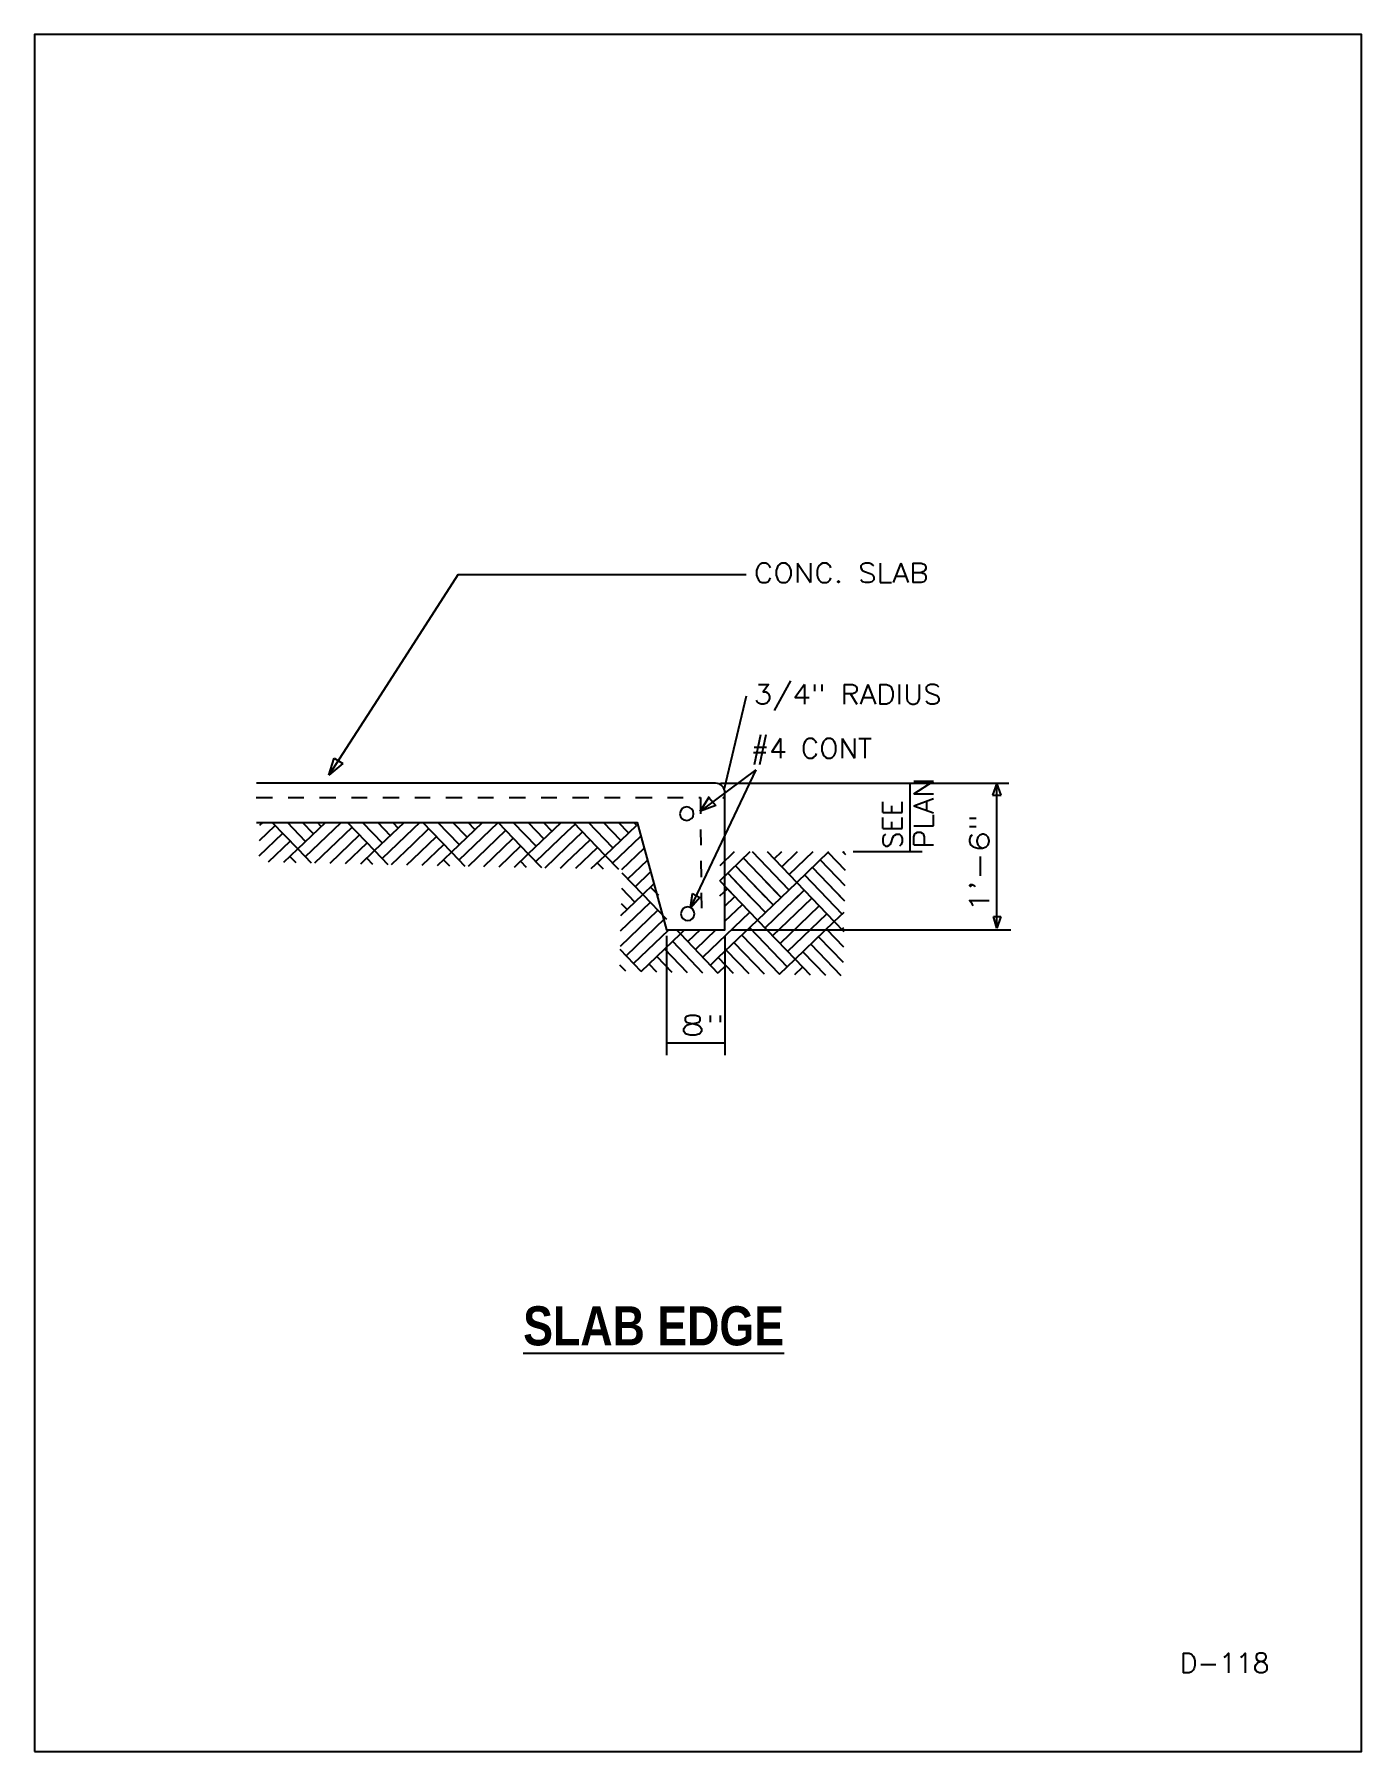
# Model space of a CAD drawing. Extents: x 0 to 8.5, y 0 to 11.
import ezdxf
from ezdxf.enums import TextEntityAlignment as Align

# ---------------------------------------------------------------- set-up
doc = ezdxf.new("R2010")
doc.units = 0
doc.header["$MEASUREMENT"] = 0
for name, pattern in [('A', [0]), ('ARROW', [0]), ('CENTX', [0.28871499999999994, 0.104987, -0.026247, 0.026247, -0.026247, 0.104987]), ('DIM', [0]), ('PROF', [0]), ('R3IA', [0])]:
    doc.linetypes.add(name, pattern=pattern)
doc.layers.get('0').update_dxf_attribs({"linetype": 'CONTINUOUS'})
doc.styles.get("Standard").update_dxf_attribs({"font": 'simplex.shx'})

msp = doc.modelspace()

# ---------------------------------------------------------------- linework, layer by layer
at = {"linetype": 'ARROW'}
for p, q in [((2.197381737281222, 6.738092038293134), (1.886628237281224, 6.255095038293133)), ((4.557817737281223, 6.760454038293133), (4.417362237281221, 6.166481038293133)), ((4.620265737281228, 6.289940038293132), (4.202731737281225, 5.406179038293132)), ((4.620265737281223, 6.289940038293132), (4.262710737281223, 6.022146538293134))]:
    msp.add_line(p, q, dxfattribs=at)
at = {"linetype": 'Continuous'}
for p, q in [((1.886628237281224, 6.255095038293133), (1.920489112521444, 6.36462981606563)), ((1.976400658996603, 6.329344442608726), (1.886628237281224, 6.255095038293133)), ((1.920489112521444, 6.36462981606563), (1.976400658996603, 6.329344442608726)), ((1.886628237281224, 6.255095038293133), (1.886628237281224, 6.255095038293133)), ((6.163699737281221, 6.203681038293132), (6.135361729747444, 6.127173964298951)), ((6.191229211239211, 6.127173964298951), (6.163699737281221, 6.203681038293132)), ((6.163699737281221, 6.203681038293132), (6.163699737281221, 6.203681038293132)), ((4.322003486363037, 6.115810773299625), (4.262710737281223, 6.022146538293134)), ((4.322003486363037, 6.115810773299625), (4.262710737281223, 6.022146538293134)), ((4.363778168653205, 6.059521829576358), (4.265358376948392, 6.023289817501844)), ((4.265772403545963, 6.02443959621392), (4.322003486363037, 6.115810773299625)), ((4.318884934271928, 6.111281869058363), (4.363778168653205, 6.059521829576358)), ((6.135361729747444, 6.127173964298951), (6.191229211239211, 6.127173964298951)), ((4.265772403545963, 6.02443959621392), (4.262710737281223, 6.022146538293134)), ((4.262710737281223, 6.022146538293134), (4.262710737281223, 6.022146538293134)), ((4.262710737281223, 6.022146538293134), (4.262710737281223, 6.022146538293134)), ((4.262710737281223, 6.022146538293134), (4.262710737281223, 6.022146538293134)), ((4.262710737281223, 6.022146538293134), (4.262710737281223, 6.022146538293134)), ((4.262710737281223, 6.022146538293134), (4.262710737281223, 6.022146538293134)), ((4.262710737281223, 6.022146538293134), (4.262710737281223, 6.022146538293134)), ((4.262710737281223, 6.022146538293134), (4.262710737281223, 6.022146538293134)), ((4.262710737281223, 6.022146538293134), (4.262710737281223, 6.022146538293134)), ((4.202731737281225, 5.406179038293132), (4.214418851890919, 5.495891313542081)), ((4.202731737281225, 5.406179038293132), (4.202731737281225, 5.406179038293132)), ((4.204808193669905, 5.404659950543248), (4.214418851890919, 5.495891313542081)), ((4.262472367588146, 5.470282503067459), (4.204808193669905, 5.404659950543248)), ((4.214418851890919, 5.495891313542081), (4.262472367588146, 5.470282503067459)), ((6.163699737281221, 5.275410538293134), (6.142029511871243, 5.348588939132156)), ((6.142029511871243, 5.348588939132156), (6.190051000725298, 5.348588939132156)), ((6.190051000725298, 5.348588939132156), (6.163699737281221, 5.275410538293134)), ((6.163699737281221, 5.275410538293134), (6.163699737281221, 5.275410538293134))]:
    msp.add_line(p, q, dxfattribs=at)
at = {"linetype": 'DIM'}
for p, q in [((4.393806237281222, 6.203681038293132), (6.241425237281221, 6.203681038293132)), ((5.607748737281223, 5.764757038293133), (5.607748737281223, 6.203681038293132)), ((6.163699737281221, 5.275410538293134), (6.163699737281221, 6.203681038293132)), ((5.243394237281223, 5.764757038293133), (5.686488237281223, 5.764757038293133)), ((4.047774237281221, 5.225382538293132), (4.047774237281221, 4.461327538293132)), ((4.422774237281221, 5.225387038293132), (4.422774237281221, 4.461327538293132)), ((4.462144737281223, 5.264757538293134), (6.252496737281222, 5.264757538293134)), ((4.047774237281221, 4.540068538293131), (4.422774237281221, 4.540068538293131))]:
    msp.add_line(p, q, dxfattribs=at)
at = {"linetype": 'A'}
for p, q in [((1.444181213769364, 5.934675859133931), (1.462512392200476, 5.952257356754348)), ((1.6871126573717, 5.781942252650175), (1.523749698046255, 5.952258356990555)), ((1.737339039625027, 5.830120048905224), (1.620186116024504, 5.95225820148807)), ((1.687114219532706, 5.781945220756137), (1.864676157795628, 5.952258265783708)), ((1.787565390635141, 5.878296345485685), (1.716622534002756, 5.952258045985586)), ((1.735290484869958, 5.731717370071436), (1.96521746630226, 5.9522581103116)), ((1.837793241319842, 5.926472610822939), (1.813060451655592, 5.952257859239891)), ((2.005945285008774, 5.952257298289247), (2.179137986450901, 5.771696229579991)), ((2.102381702987026, 5.952257142786762), (2.229364368704226, 5.819874025835039)), ((2.179137986450901, 5.771696229579991), (2.36737970097962, 5.952257550909583)), ((2.19881965188307, 5.952258455715654), (2.279590719714342, 5.868050322415501)), ((2.295257569535907, 5.95225826896996), (2.329818570399043, 5.916226587752754)), ((2.428218713769364, 5.91417835913393), (2.467919973697373, 5.952257690330509)), ((2.671150157371702, 5.761444752650174), (2.48812487067977, 5.952258346587653)), ((2.721376539625027, 5.809622548905223), (2.584562788332606, 5.95225815984196)), ((2.671151719532705, 5.761447720756137), (2.870083739292525, 5.952258599359869)), ((2.77160289063514, 5.857798845485685), (2.680999206310858, 5.952258004339475)), ((2.71932798486996, 5.711219870071436), (2.970467363266299, 5.952107195456042)), ((2.821829241645257, 5.905975142066149), (2.777435624289107, 5.952257848836989)), ((2.970321988560087, 5.952258756317722), (3.163175486450901, 5.75119872957999)), ((3.066756906863752, 5.952258632058447), (3.213401837461017, 5.799375026160454)), ((3.163175486450901, 5.75119872957999), (3.372787282476517, 5.952257884485743)), ((3.163194824516586, 5.952258445312753), (3.263628219714342, 5.8475528224155)), ((3.259632742169422, 5.95225825856706), (3.313856070399043, 5.895729087752754)), ((3.356067660473086, 5.952258134307783), (3.3640779223854, 5.943905478062845)), ((3.412257682526154, 5.893680859459346), (3.462482502618475, 5.941855687608433)), ((3.655189157371701, 5.740948752650175), (3.452505979850624, 5.952256743105956)), ((3.705415539625025, 5.789126548905223), (3.548942429072084, 5.952258087278055)), ((3.755641890635141, 5.837302845485686), (3.645378847050333, 5.952257931775572)), ((3.805869741319842, 5.88547911082294), (3.741816764703169, 5.952257745029877)), ((3.856094592655372, 5.933655438646611), (3.838253182681421, 5.952257589527393)), ((1.44008104242364, 5.737867564603604), (1.590758595779399, 5.882396485588202)), ((1.442131128096502, 5.836271711868768), (1.542582299198937, 5.932622836598317)), ((1.500129606502378, 5.699028898913578), (1.638936392034449, 5.832170103334876)), ((1.795340548623283, 5.692878673138201), (2.034606159846762, 5.922378344445926)), ((1.893743196213859, 5.690828618708547), (2.082779425834844, 5.872150556247646)), ((2.227314283031363, 5.721469878569875), (2.42821821864045, 5.91417659580952)), ((2.424118542423639, 5.717370064603604), (2.574796095779401, 5.861898985588201)), ((2.426168628096502, 5.815774211868767), (2.526619799198937, 5.912125336598317)), ((2.779374986787692, 5.672378236275448), (3.018643659846761, 5.901880844445926)), ((2.877777634378271, 5.670328181845795), (3.066816925834844, 5.851653056247645)), ((3.211351783031363, 5.700972378569875), (3.412255718640449, 5.893679095809521)), ((3.408157542423638, 5.696874064603605), (3.5588350957794, 5.841402985588202)), ((3.410207628096503, 5.795278211868768), (3.510658799198938, 5.891629336598317)), ((3.655190719532706, 5.740951720756138), (3.857937755193831, 5.935420430674021)), ((3.703366984869958, 5.690723870071437), (3.884275540675411, 5.864248405761306)), ((1.598533753767541, 5.696978813240715), (1.6871126573717, 5.781942252650175)), ((1.636886306361584, 5.733765956069713), (1.673671949515998, 5.695413434718879)), ((1.6871126573717, 5.781942252650175), (1.772074597106574, 5.693363380289226)), ((1.992145843804438, 5.688778564278895), (2.130955722415306, 5.821924205237531)), ((2.090549991069601, 5.686728478606033), (2.179133518670353, 5.771697822984205)), ((2.128910010793363, 5.723513965544397), (2.165694185516398, 5.685162975111357)), ((2.179137830234853, 5.771688731207064), (2.264096833106977, 5.683112920681705)), ((2.287361284949096, 5.682628244773888), (2.426168132967588, 5.815772448544356)), ((2.484165544341375, 5.678528430807616), (2.622972392359861, 5.811672634578085)), ((2.582568191931951, 5.676478376377963), (2.671150157371702, 5.761444752650174)), ((2.671150157371702, 5.761444752650174), (2.756115033969326, 5.672862818453635)), ((2.976180281968849, 5.668278127416142), (3.114993222415306, 5.801426705237528)), ((3.07458442923401, 5.66622804174328), (3.163171018670355, 5.751200322984204)), ((3.163175330234855, 5.751191231207064), (3.248137269969729, 5.662612358846113)), ((3.271395723113508, 5.662127807911135), (3.410205632967587, 5.795274948544356)), ((3.468198420670195, 5.658026557082113), (3.607011392359862, 5.791176634578086)), ((3.566602567935358, 5.655976471409252), (3.655189157371701, 5.740948752650175)), ((3.655189157371701, 5.740948752650175), (3.740159907694831, 5.652360694782457)), ((3.762885820148504, 5.651375627450763), (3.905123392458606, 5.787807586585449)), ((4.39014834016012, 5.577974301641902), (4.584878053059774, 5.764757335467966)), ((4.392199987993985, 5.676381417013026), (4.484336744553143, 5.764757490940074)), ((4.540827455676885, 5.72250619073246), (4.781711937928367, 5.471374373195465)), ((4.596738135786312, 5.764757804204036), (4.831936726777478, 5.519547701669966)), ((4.693174553764561, 5.764757648701551), (4.882163077787594, 5.567723998250429)), ((4.737635781450422, 5.718407519061321), (4.785959170398453, 5.764757055766958)), ((4.785813577705468, 5.668181136807997), (4.8864989792305, 5.764756931538058)), ((4.833989874285931, 5.617954785797879), (4.987038819305758, 5.764758306983744)), ((4.88216767054098, 5.567728403544555), (5.087580127812389, 5.764758151511636)), ((5.083079010793362, 5.760430465544397), (5.191707627770377, 5.647176291410896)), ((5.175364173271948, 5.764758214647667), (5.193757713443239, 5.745580438676059)), ((5.181483283031363, 5.758386378569876), (5.188125935342777, 5.764757902309897)), ((2.38576243286509, 5.680578221587444), (2.424118047294723, 5.717368301279194)), ((2.620922306687001, 5.713268487312922), (2.657712386378748, 5.674912872883288)), ((3.112947510793362, 5.703016465544397), (3.14973462237915, 5.664662413275767)), ((3.369798370704086, 5.660077753481483), (3.408155547294725, 5.696870801279193)), ((3.604961306687, 5.692772487312922), (3.641757260104252, 5.654410749212111)), ((3.762422795784821, 5.629150450096272), (3.896070577787595, 5.489813998250428)), ((3.799721077705467, 5.590271136807996), (3.925969775810424, 5.711368298327388)), ((3.847897374285932, 5.540044785797882), (3.946817627593619, 5.634927479151531)), ((4.440374691170236, 5.626150598222365), (4.584909485880337, 5.475466921195427)), ((4.490601104666768, 5.674329894151999), (4.683313633145497, 5.473416835522562)), ((4.932398426845221, 5.615900107371635), (5.076930222206149, 5.465216492831113)), ((4.982624809098548, 5.664077903626682), (5.175332869796728, 5.463166438401458)), ((5.032852628540038, 5.71225266928935), (5.189657542097512, 5.548772144145731)), ((3.760372710111959, 5.530746302831107), (3.845844226777479, 5.441637701669967)), ((3.896075170540978, 5.489818403544556), (3.967665479376811, 5.558486659975674)), ((3.946305926845222, 5.537990107371634), (3.997040230882498, 5.485096897563064)), ((4.438323137065997, 5.527747981874997), (4.388098254487257, 5.47957015437674)), ((4.39014834016012, 5.577974301641902), (4.486505338615171, 5.477517006868286)), ((4.422773001495006, 5.512832798554809), (4.438321002618475, 5.527746187608432)), ((4.6310276573717, 5.326839252650176), (4.422773251210468, 5.543955545219232)), ((4.681254039625024, 5.375017048905223), (4.488548853303175, 5.575922452945683)), ((4.731480390635141, 5.423193345485686), (4.586951500893754, 5.573872398516032)), ((4.631029219532706, 5.326842220756138), (4.882168566685837, 5.567728046466156)), ((4.679205484869957, 5.276614370071437), (4.930344863266299, 5.517501695456042)), ((4.781708241319842, 5.47136961082294), (4.685355648158917, 5.571822312843169)), ((4.781705783013979, 5.471366999795377), (4.882163077787594, 5.567723998250429)), ((4.831933092655371, 5.519545938646612), (4.783758295749496, 5.569772258413515)), ((4.880109930279142, 5.469316914122512), (4.930340874042641, 5.517497615997105)), ((4.882167576811351, 5.567723904520799), (4.978524575266402, 5.467266609747183)), ((4.882168566685837, 5.567728046466156), (5.123052986450901, 5.316593229579992)), ((4.980571151789997, 5.565674992687333), (5.173279337461017, 5.364769526160455)), ((5.07897529905516, 5.563624907014473), (5.187604009761801, 5.450375231904728)), ((3.754685539943473, 5.25776203773928), (3.944248374042642, 5.439587615997103)), ((3.756735625616336, 5.356166185004446), (3.896070577787595, 5.489813998250428)), ((3.758322718168723, 5.432346654589702), (3.795619437928366, 5.393464373195465)), ((3.896075076811352, 5.489813904520801), (4.047772817286662, 5.331659411141905)), ((4.42277265924683, 5.319958462923724), (4.534673595779399, 5.427293485588201)), ((4.422772845992523, 5.416396380576561), (4.486497299198939, 5.477519836598315)), ((4.727381781450422, 5.22638801906132), (4.978521159846761, 5.467275344445927)), ((4.775559577705469, 5.176161636807995), (5.026694425834844, 5.417047556247644)), ((3.752635485513819, 5.159359390148705), (3.992424639379896, 5.389359765312403)), ((3.789467681235195, 5.098251962643184), (4.040600935960356, 5.339133414302287)), ((4.37989434016012, 5.085954801641902), (4.6310276573717, 5.326839252650176)), ((4.381945987993985, 5.184361917013026), (4.582851392034448, 5.377067103334877)), ((4.6310276573717, 5.326839252650176), (4.871909077787595, 5.075704498250428)), ((4.823735874285931, 5.125935285797881), (5.074870722415306, 5.36682120523753)), ((4.87191367054098, 5.075708903544555), (5.123048518670355, 5.316594822984205)), ((5.123052830234853, 5.316585731207065), (5.18350371344324, 5.25356093867606)), ((5.123052986450901, 5.316593229579992), (5.186076310550531, 5.377045643706168)), ((3.837643977815657, 5.048025611633067), (4.063598258813797, 5.264757272127362)), ((3.885820274396119, 4.997799260622953), (4.136955091282286, 5.238683680388018)), ((4.086736144915468, 5.190502728567751), (4.279439831562735, 4.989597355770501)), ((4.11194473684478, 5.264756772593593), (4.136955091282286, 5.238683680388018)), ((4.136959496576413, 5.238679087634631), (4.37784391634148, 4.987544270748467)), ((4.164151564717113, 5.264756866709577), (4.136962495925585, 5.238679025148215)), ((4.264689873874575, 5.264756773723889), (4.185135793156878, 5.188452736624518)), ((4.365234181730376, 5.264756555765361), (4.233313558168714, 5.138224854696606)), ((4.381944087687204, 5.184352565278793), (4.281489854749179, 5.087998503686492)), ((4.480347104666769, 5.182310394151997), (4.673059633145497, 4.981397335522562)), ((4.530573455676885, 5.230486690732461), (4.771457937928368, 4.979354873195465)), ((4.580801306361586, 5.278662956069711), (4.821682726777478, 5.027528201669966)), ((4.972370809098548, 5.17205840362668), (5.165078869796728, 4.971146938401461)), ((5.022598628540038, 5.220233169289347), (5.179403542097512, 5.056752644145734)), ((5.072825010793363, 5.268410965544398), (5.181453627770377, 5.155156791410894)), ((5.171229283031363, 5.266366878569876), (5.184026224877669, 5.278641496441008)), ((3.885820274396119, 4.997799260622953), (3.752172429906926, 5.137132713119627)), ((3.986281911977443, 5.09414866697545), (4.082631537032409, 4.993697527116225)), ((4.036509762662144, 5.142324932312704), (4.181035684297569, 4.99164744144336)), ((4.379894002014339, 5.085948418013627), (4.32966612008643, 5.037770653001791)), ((4.37989434016012, 5.085954801641902), (4.476251338615171, 4.985497506868288)), ((4.430120691170236, 5.134131098222364), (4.574655485880337, 4.983447421195423)), ((4.771451783013979, 4.979347499795374), (4.871909077787595, 5.075704498250428)), ((4.871913576811351, 5.075704404520801), (4.968270575266402, 4.975247109747185)), ((4.922144426845221, 5.123880607371634), (5.06667622220615, 4.973196992831113)), ((3.787416127130956, 4.999849346295816), (3.750122344234066, 5.038728565854463)), ((3.936055529724118, 5.045970870720403), (3.984228920685038, 4.995749081220461)), ((4.428069137065997, 5.035728481874996), (4.377844254487258, 4.987550654376738)), ((4.869855930279142, 4.977297414122514), (4.920086874042641, 5.025478115997103))]:
    msp.add_line(p, q, dxfattribs=at)
at = {"linetype": 'Continuous'}
msp.add_lwpolyline([(0, 0), (8.5, 0), (8.5, 11), (0, 11)], close=True, dxfattribs=at)
at = {"linetype": 'ARROW'}
msp.add_lwpolyline([(4.557679737281222, 7.538028538293133), (2.712048237281222, 7.538028538293133), (2.197381737281222, 6.738093538293132)], dxfattribs=at)
at = {"linetype": 'PROF'}
msp.add_lwpolyline([(1.422774237281221, 5.952257038293133), (3.860274237281221, 5.952257038293133), (4.047774237281221, 5.264757538293134), (4.422774237281221, 5.264757538293134), (4.422772737281222, 6.141045538293133, 0.408126), (4.361575737281221, 6.203532538293133), (1.422774237281221, 6.203532538293133)], format="xyb", dxfattribs=at)
at = {"linetype": 'CENTX'}
msp.add_lwpolyline([(1.420821237281222, 6.112715038293132), (4.264947237281222, 6.111776038293131), (4.272391737281223, 5.32384253829313)], dxfattribs=at)
at = {"linetype": 'R3IA'}
for points in [[(4.134232737281224, 6.008025538293133, 1), (4.221733737281221, 6.008025538293133, 1)], [(4.140292737281223, 5.366621038293134, 1), (4.227793737281221, 5.366621038293134, 1)]]:
    msp.add_lwpolyline(points, format="xyb", close=True, dxfattribs=at)
at = {"linetype": 'A'}
msp.add_lwpolyline([(4.414470237281222, 6.111522538293134), (4.412563737281223, 6.112127038293133), (4.411902237281223, 6.110238538293133)], close=True, dxfattribs=at)

# ---------------------------------------------------------------- texts
for s, width, p in [('CONC. SLAB', 1.111542775619454, (4.607484237281223, 7.488029038293133)), ('3/4" RADIUS', 1.100782996085021, (4.607424237281222, 6.710453038293133)), ('#4 CONT', 1.048812005939971, (4.588218237281223, 6.363603538293134)), ('8"', 1.497030014849926, (4.135471737281224, 4.590068038293133))]:
    msp.add_text(s, height=0.125, dxfattribs=dict(width=width)).set_placement(p)
for s, width, p in [('PLAN', 1.0898331871977, (5.757748737281222, 5.784881038293133)), ('SEE ', 0.9990137549312249, (5.557747737281223, 5.784881038293133)), ('1\'-6"', 1.282332874049919, (6.11370023728122, 5.375804038293131))]:
    msp.add_text(s, height=0.125, rotation=90, dxfattribs=dict(width=width)).set_placement(p)
at = {"linetype": 'Continuous'}
msp.add_text('D-118', height=0.125, dxfattribs=at).set_placement((7.909212930287822, 0.5050739274801685), align=Align.RIGHT)
at = {"linetype": 'Continuous', "insert": (3.130471943236287, 2.852566927301293), "char_height": 0.25, "width": 3.3125, "attachment_point": 1}
msp.add_mtext('{\\fTechnicBold|b0|i0|c2|p2;\\LSLAB EDGE}', dxfattribs=at)

doc.saveas('drawing.dxf')
